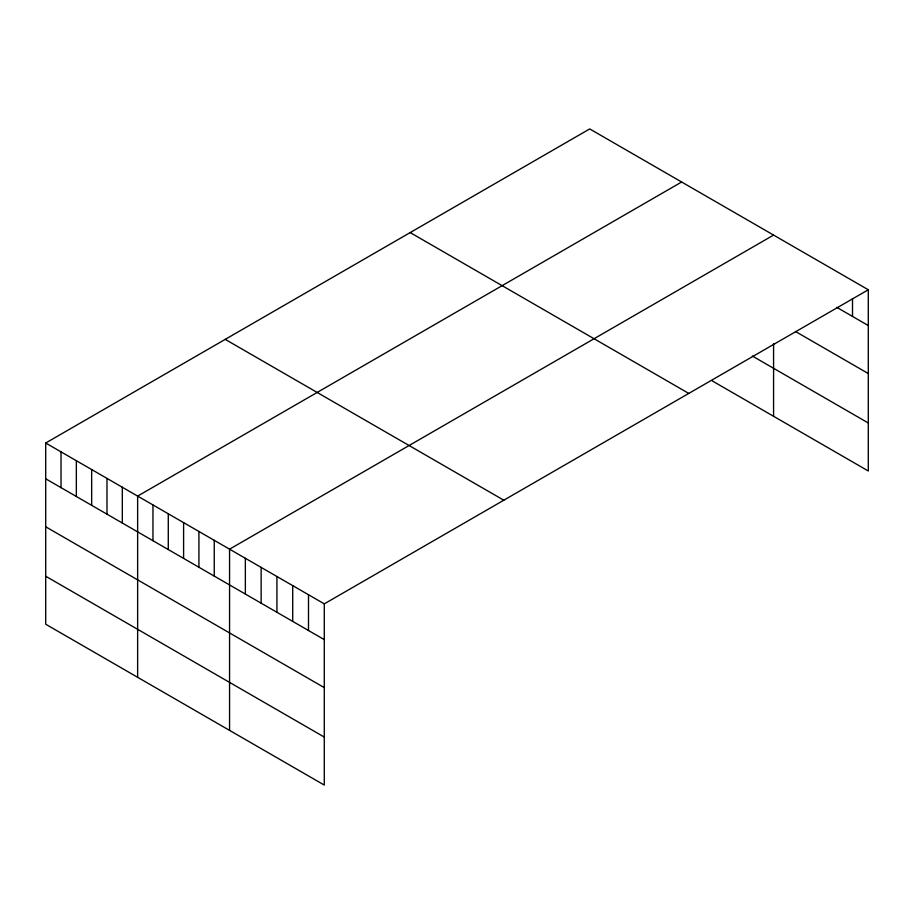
<?xml version="1.0" encoding="UTF-8"?>
<svg xmlns="http://www.w3.org/2000/svg" width="914" height="914" viewBox="0 0 914 914"><rect width="100%" height="100%" fill="white"/><g stroke="black" fill="none" stroke-linecap="round" stroke-linejoin="round"><path stroke-width="1.37" d="M45.7 443.016L324.287 603.857L324.287 785.069L45.7 624.228L45.7 443.016L589.713 128.931L868.3 289.772L868.3 470.984L712.292 380.909M681.65 182.012L137.637 496.096L137.637 677.308M773.575 235.092L229.563 549.177L229.563 730.377M324.287 603.857L868.3 289.772M836.721 307.31L868.3 325.544M795.443 331.474L868.3 373.54M752.371 356.049L868.3 422.988M410.192 232.579L688.779 393.42M225.221 339.368L503.808 500.209M45.7 478.787L324.287 639.629M45.7 526.784L324.287 687.625M45.7 576.231L324.287 737.072M852.511 298.547L852.511 316.427M773.575 343.573L773.575 416.293M308.498 594.74L308.498 630.511M292.709 585.634L292.709 621.394M276.931 576.517L276.931 612.277M261.141 567.4L261.141 603.171M245.352 558.283L245.352 594.054M214.242 540.323L214.242 576.094M198.921 531.48L198.921 567.251M183.6 522.637L183.6 558.397M168.279 513.782L168.279 549.554M152.958 504.939L152.958 540.711M122.316 487.253L122.316 523.014M106.984 478.399L106.984 514.171M91.663 469.556L91.663 505.328M76.342 460.713L76.342 496.473M61.021 451.87L61.021 487.63"/></g></svg>
